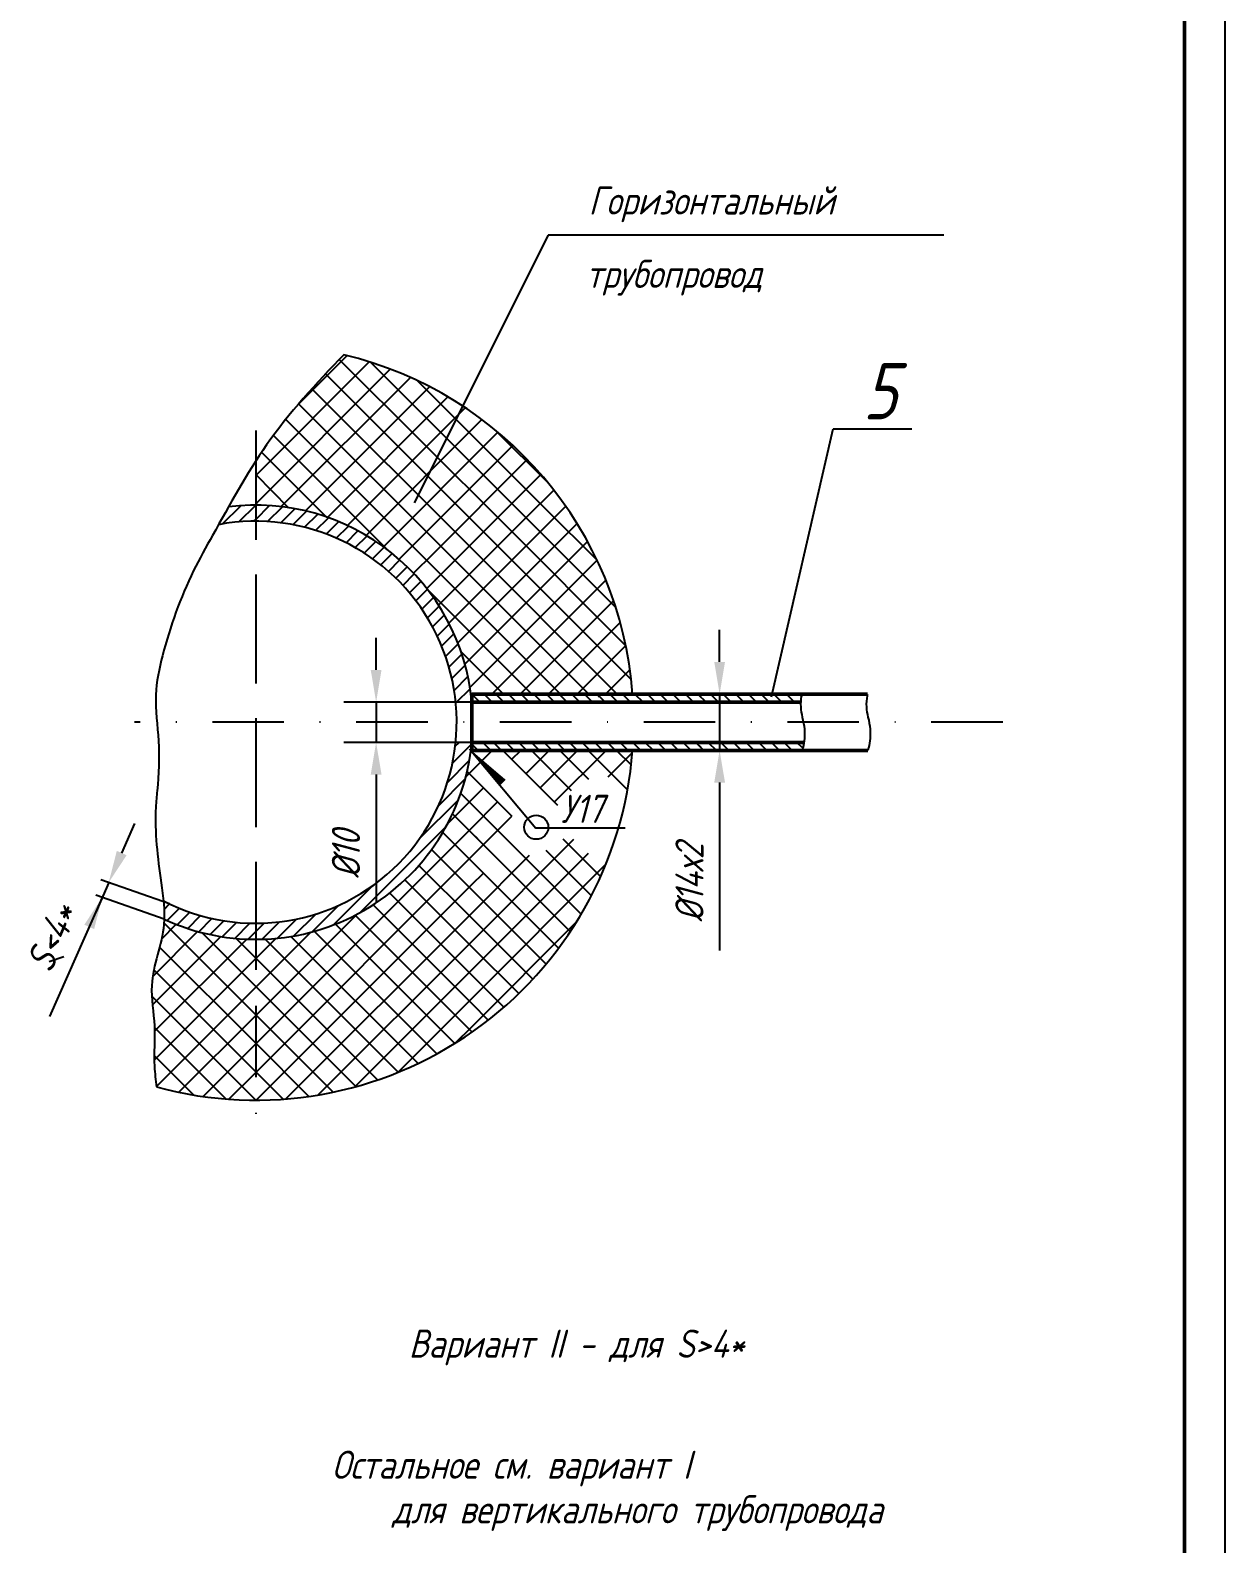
# Model space of a CAD drawing. Header units: inches. Extents: x 1065 to 7392, y 1020 to 3127.
# Drawn here: x 3681.9 to 3830.5, y 1489.1 to 1677.3 of the extents above; entities that cross this region are included whole.
import ezdxf

# ---------------------------------------------------------------- set-up
doc = ezdxf.new("R2010")
doc.units = ezdxf.units.IN
doc.header["$LTSCALE"] = 0.7
doc.header["$MEASUREMENT"] = 0
doc.linetypes.add('DASHDOT', pattern=[25.4, 12.7, -6.35, 0, -6.35])
doc.styles.get("Standard").update_dxf_attribs({"font": 'romand.shx', "width": 0.8, "oblique": 15, "height": 3.5})
doc.dimstyles.get("Standard").update_dxf_attribs({"dimtxt": 3.5, "dimasz": 4, "dimexe": 4, "dimexo": 0, "dimgap": 2, "dimtad": 1, "dimdec": 0, "dimdsep": 46, "dimtxsty": 'Standard', "dimcen": 0.09, "dimadec": 0, "dimazin": 0, "dimtfac": 1, "dimtdec": 0, "dimtmove": 0, "dimatfit": 3, "dimfxl": 0, "dimtolj": 1, "dimtzin": 0, "dimlwd": 25, "dimlwe": 25, "dimarcsym": 0})

# ---------------------------------------------------------------- blocks, each defined once
blk = doc.blocks.new('*X73')
at = {"color": 0}
for p, q in [((599.41, 872.86), (600.06, 873.51)), ((611.41, 872.29), (612.63, 873.51)), ((599.41, 869.72), (601.41, 871.72)), ((611.41, 869.15), (613.41, 871.15)), ((599.41, 866.58), (601.41, 868.58)), ((611.41, 866.01), (613.41, 868.01)), ((599.41, 863.43), (601.41, 865.43)), ((599.41, 860.29), (601.41, 862.29)), ((611.41, 862.86), (613.41, 864.86)), ((599.41, 857.15), (601.41, 859.15)), ((611.41, 859.72), (613.41, 861.72)), ((611.41, 856.58), (613.41, 858.58)), ((599.41, 854.01), (601.41, 856.01)), ((611.41, 853.43), (613.41, 855.43)), ((599.41, 850.86), (601.41, 852.86)), ((611.41, 850.29), (613.41, 852.29)), ((599.41, 847.72), (601.41, 849.72)), ((611.41, 847.15), (613.41, 849.15)), ((601.06, 846.22), (601.41, 846.58))]:
    blk.add_line(p, q, dxfattribs=at)
blk = doc.blocks.new('*D455')
at = {"color": 0, "lineweight": 25}
for p, q in [((3767.64, 1598.75), (3767.64, 1602.75)), ((3777.86, 1594.75), (3763.64, 1594.75)), ((3767.64, 1594.75), (3767.64, 1587.75)), ((3777.89, 1587.75), (3763.64, 1587.75)), ((3767.64, 1583.75), (3767.64, 1562.85))]:
    blk.add_line(p, q, dxfattribs=at)
for points in [[(3766.97, 1598.75), (3768.31, 1598.75), (3767.64, 1594.75)], [(3766.97, 1583.75), (3768.31, 1583.75), (3767.64, 1587.75)]]:
    blk.add_solid(points, dxfattribs=at)
at = {"layer": 'DEFPOINTS', "color": 0, "lineweight": 25}
for p in [(3777.86, 1594.75), (3767.64, 1587.75), (3777.89, 1587.75)]:
    blk.add_point(p, dxfattribs=at)
at = {"color": 0, "lineweight": 25, "insert": (3763.89, 1571.3), "char_height": 3.5, "attachment_point": 5, "rotation": 90}
blk.add_mtext('\\A1;%%C14х2', dxfattribs=at)
blk = doc.blocks.new('*D456')
at = {"color": 0, "lineweight": 25}
for p, q in [((3724.92, 1597.75), (3724.92, 1601.75)), ((3736.82, 1593.75), (3720.92, 1593.75)), ((3724.92, 1593.75), (3724.92, 1588.75)), ((3736.81, 1588.75), (3720.92, 1588.75)), ((3724.92, 1584.75), (3724.92, 1568.92))]:
    blk.add_line(p, q, dxfattribs=at)
for points in [[(3724.25, 1597.75), (3725.59, 1597.75), (3724.92, 1593.75)], [(3724.25, 1584.75), (3725.59, 1584.75), (3724.92, 1588.75)]]:
    blk.add_solid(points, dxfattribs=at)
at = {"layer": 'DEFPOINTS', "color": 0, "lineweight": 25}
for p in [(3736.82, 1593.75), (3724.92, 1588.75), (3736.81, 1588.75)]:
    blk.add_point(p, dxfattribs=at)
at = {"color": 0, "lineweight": 25, "insert": (3721.17, 1574.83), "char_height": 3.5, "attachment_point": 5, "rotation": 90}
blk.add_mtext('\\A1;%%C10', dxfattribs=at)
blk = doc.blocks.new('*D457')
at = {"color": 0, "lineweight": 25}
for p, q in [((3724.92, 1597.75), (3724.92, 1601.75)), ((3736.82, 1593.75), (3720.92, 1593.75)), ((3724.92, 1593.75), (3724.92, 1588.75)), ((3736.81, 1588.75), (3720.92, 1588.75)), ((3724.92, 1584.75), (3724.92, 1568.92))]:
    blk.add_line(p, q, dxfattribs=at)
for points in [[(3724.25, 1597.75), (3725.59, 1597.75), (3724.92, 1593.75)], [(3724.25, 1584.75), (3725.59, 1584.75), (3724.92, 1588.75)]]:
    blk.add_solid(points, dxfattribs=at)
at = {"layer": 'DEFPOINTS', "color": 0, "lineweight": 25}
for p in [(3736.82, 1593.75), (3724.92, 1588.75), (3736.81, 1588.75)]:
    blk.add_point(p, dxfattribs=at)
at = {"color": 0, "lineweight": 25, "insert": (3721.17, 1574.83), "char_height": 3.5, "attachment_point": 5, "rotation": 90}
blk.add_mtext('\\A1;%%C10', dxfattribs=at)

msp = doc.modelspace()

# ---------------------------------------------------------------- linework, layer by layer
for p, q in [((3830.46, 1863.11), (3830.46, 1022.11)), ((3736.94, 1593.75), (3734.81, 1593.75)), ((3736.94, 1593.75), (3734.81, 1593.75)), ((3736.94, 1588.75), (3734.81, 1588.75)), ((3736.94, 1588.75), (3734.81, 1588.75)), ((3736.54, 1587.93), (3744.79, 1578.08)), ((3744.8, 1578.13), (3755.89, 1578.13))]:
    msp.add_line(p, q)
at = {"lineweight": 50}
for p, q in [((3825.46, 1858.11), (3825.46, 1027.11)), ((3786.03, 1594.75), (3736.82, 1594.75)), ((3736.82, 1587.75), (3736.82, 1594.75)), ((3777.72, 1593.75), (3736.82, 1593.75)), ((3778.13, 1588.75), (3736.82, 1588.75)), ((3786.06, 1587.75), (3736.82, 1587.75))]:
    msp.add_line(p, q, dxfattribs=at)
at = {"lineweight": 25}
for p, q in [((3746.31, 1651.83), (3729.66, 1618.55)), ((3795.52, 1651.83), (3746.31, 1651.83)), ((3709.94, 1621.95), (3724.06, 1636.07)), ((3715.26, 1630.81), (3721.3, 1636.85)), ((3720.34, 1636.38), (3740.95, 1615.78)), ((3724.24, 1636.02), (3743.47, 1616.79)), ((3709.94, 1618.42), (3726.68, 1635.16)), ((3713.11, 1618.06), (3729.18, 1634.13)), ((3718.63, 1634.56), (3738.42, 1614.77)), ((3716.12, 1617.53), (3731.56, 1632.97)), ((3716.93, 1632.72), (3735.9, 1613.75)), ((3730.08, 1633.71), (3746, 1617.8)), ((3715.28, 1630.83), (3733.37, 1612.74)), ((3718.86, 1616.73), (3733.84, 1631.71)), ((3721.37, 1615.71), (3736.01, 1630.35)), ((3713.68, 1628.9), (3730.85, 1611.73)), ((3723.68, 1614.49), (3738.08, 1628.89)), ((3712.14, 1626.91), (3726.39, 1612.65)), ((3725.82, 1613.08), (3740.06, 1627.33)), ((3739.74, 1627.59), (3746.28, 1621.05)), ((3774.09, 1594.42), (3781.78, 1627.74)), ((3781.78, 1627.74), (3791.56, 1627.74)), ((3710.67, 1624.83), (3718.74, 1616.77)), ((3727.78, 1611.51), (3741.94, 1625.67)), ((3732, 1612.2), (3743.72, 1623.92)), ((3709.94, 1622.04), (3714.04, 1617.93)), ((3737.89, 1614.55), (3745.41, 1622.07)), ((3743.79, 1616.91), (3747.01, 1620.13)), ((3705.83, 1615.91), (3708.11, 1618.18)), ((3705.83, 1615.91), (3708.11, 1618.18)), ((3707.85, 1616.16), (3709.94, 1618.25)), ((3707.85, 1616.16), (3709.94, 1618.25)), ((3709.94, 1618.5), (3710.19, 1618.24)), ((3709.94, 1616.48), (3711.65, 1618.19)), ((3709.94, 1616.48), (3711.65, 1618.19)), ((3711.43, 1616.2), (3713.27, 1618.04)), ((3711.43, 1616.2), (3713.27, 1618.04)), ((3713.05, 1616.05), (3714.8, 1617.8)), ((3713.05, 1616.05), (3714.8, 1617.8)), ((3714.57, 1615.81), (3716.26, 1617.5)), ((3714.57, 1615.81), (3716.26, 1617.5)), ((3716.02, 1615.49), (3717.65, 1617.12)), ((3716.02, 1615.49), (3717.65, 1617.12)), ((3732.68, 1605.8), (3743.79, 1616.91)), ((3733.97, 1603.56), (3748.51, 1618.1)), ((3743.47, 1616.79), (3754.71, 1605.55)), ((3746, 1617.8), (3752.4, 1611.39)), ((3709.7, 1616.24), (3709.94, 1616.48)), ((3709.7, 1616.24), (3709.94, 1616.48)), ((3717.4, 1615.11), (3718.98, 1616.69)), ((3717.4, 1615.11), (3718.98, 1616.69)), ((3718.72, 1614.65), (3720.26, 1616.19)), ((3718.72, 1614.65), (3720.26, 1616.19)), ((3719.97, 1614.14), (3721.48, 1615.65)), ((3719.97, 1614.14), (3721.48, 1615.65)), ((3721.18, 1613.58), (3722.66, 1615.06)), ((3721.18, 1613.58), (3722.66, 1615.06)), ((3735.07, 1601.12), (3749.91, 1615.97)), ((3740.95, 1615.78), (3755.96, 1600.76)), ((3722.33, 1612.96), (3723.79, 1614.42)), ((3722.33, 1612.96), (3723.79, 1614.42)), ((3723.43, 1612.29), (3724.87, 1613.74)), ((3723.43, 1612.29), (3724.87, 1613.74)), ((3724.48, 1611.58), (3725.91, 1613.01)), ((3724.48, 1611.58), (3725.91, 1613.01)), ((3731.21, 1607.87), (3737.89, 1614.55)), ((3735.9, 1613.75), (3754.9, 1594.75)), ((3735.95, 1598.47), (3751.21, 1613.73)), ((3738.42, 1614.77), (3756.64, 1596.55)), ((3725.49, 1610.82), (3726.91, 1612.24)), ((3725.49, 1610.82), (3726.91, 1612.24)), ((3726.45, 1610.01), (3727.87, 1611.43)), ((3726.45, 1610.01), (3727.87, 1611.43)), ((3729.58, 1609.77), (3732, 1612.2)), ((3730.85, 1611.73), (3747.83, 1594.75)), ((3733.37, 1612.74), (3751.37, 1594.75)), ((3736.59, 1595.57), (3752.4, 1611.39)), ((3727.37, 1609.16), (3728.79, 1610.58)), ((3727.37, 1609.16), (3728.79, 1610.58)), ((3728.24, 1608.27), (3729.66, 1609.69)), ((3728.24, 1608.27), (3729.66, 1609.69)), ((3729.07, 1607.33), (3730.49, 1608.75)), ((3729.07, 1607.33), (3730.49, 1608.75)), ((3729.86, 1606.35), (3731.29, 1607.78)), ((3729.86, 1606.35), (3731.29, 1607.78)), ((3731.34, 1607.7), (3744.3, 1594.75)), ((3739.3, 1594.75), (3753.48, 1608.93)), ((3730.6, 1605.32), (3732.04, 1606.76)), ((3730.6, 1605.32), (3732.04, 1606.76)), ((3731.29, 1604.25), (3732.74, 1605.7)), ((3731.29, 1604.25), (3732.74, 1605.7)), ((3742.83, 1594.75), (3754.44, 1606.35)), ((3731.94, 1603.12), (3733.41, 1604.59)), ((3731.94, 1603.12), (3733.41, 1604.59)), ((3746.37, 1594.75), (3755.27, 1603.65)), ((3732.53, 1601.95), (3734.02, 1603.44)), ((3732.53, 1601.95), (3734.02, 1603.44)), ((3733.07, 1600.72), (3734.59, 1602.25)), ((3733.07, 1600.72), (3734.59, 1602.25)), ((3733.56, 1599.44), (3735.11, 1601)), ((3733.56, 1599.44), (3735.11, 1601)), ((3735.46, 1600.05), (3740.76, 1594.75)), ((3749.91, 1594.75), (3755.96, 1600.8)), ((3733.98, 1598.1), (3735.58, 1599.7)), ((3733.98, 1598.1), (3735.58, 1599.7)), ((3734.34, 1596.69), (3735.99, 1598.34)), ((3734.34, 1596.69), (3735.99, 1598.34)), ((3734.62, 1595.2), (3736.34, 1596.92)), ((3734.62, 1595.2), (3736.34, 1596.92)), ((3753.44, 1594.75), (3756.48, 1597.78)), ((3734.93, 1593.75), (3736.61, 1595.42)), ((3734.93, 1593.75), (3736.61, 1595.42)), ((3736.7, 1593.75), (3736.81, 1593.86)), ((3736.7, 1593.75), (3736.81, 1593.86)), ((3736.82, 1590.33), (3736.82, 1592.04)), ((3734.41, 1586.15), (3736.8, 1588.54)), ((3734.41, 1586.15), (3736.8, 1588.54)), ((3734.76, 1588.27), (3735.24, 1588.75)), ((3734.76, 1588.27), (3735.24, 1588.75)), ((3736.82, 1585.2), (3739.37, 1587.75)), ((3740.69, 1587.75), (3747.49, 1580.95)), ((3741.8, 1586.64), (3742.91, 1587.75)), ((3743.57, 1584.87), (3746.44, 1587.75)), ((3744.23, 1587.75), (3749.19, 1582.78)), ((3745.33, 1583.1), (3749.98, 1587.75)), ((3747.1, 1581.34), (3753.51, 1587.75)), ((3747.76, 1587.75), (3751.35, 1584.16)), ((3751.3, 1587.75), (3756.18, 1582.86)), ((3753.77, 1584.47), (3756.79, 1587.48)), ((3754.83, 1587.75), (3756.64, 1585.94)), ((3733.79, 1583.76), (3736.51, 1586.49)), ((3733.79, 1583.76), (3736.51, 1586.49)), ((3736.07, 1584.44), (3736.82, 1585.2)), ((3736.24, 1585.13), (3736.82, 1584.55)), ((3732.7, 1580.9), (3736, 1584.21)), ((3732.7, 1580.9), (3736, 1584.21)), ((3733.83, 1578.67), (3738.26, 1583.1)), ((3736.82, 1584.55), (3741.8, 1579.57)), ((3730.29, 1576.73), (3735.15, 1581.59)), ((3730.29, 1576.73), (3735.15, 1581.59)), ((3735.44, 1582.39), (3736.82, 1581.01)), ((3736.82, 1578.13), (3740.03, 1581.34)), ((3734.42, 1579.87), (3741.8, 1572.5)), ((3736.82, 1581.01), (3743.57, 1574.26)), ((3736.82, 1574.59), (3741.8, 1579.57)), ((3693.28, 1574.98), (3694.9, 1578.64)), ((3709.94, 1551.24), (3736.82, 1578.13)), ((3722.88, 1567.55), (3733.63, 1578.3)), ((3722.88, 1567.55), (3733.63, 1578.3)), ((3733.21, 1577.55), (3736.82, 1573.94)), ((3736.82, 1577.47), (3737.52, 1576.78)), ((3731.81, 1575.42), (3736.82, 1570.4)), ((3736.82, 1563.98), (3749.52, 1576.69)), ((3748.15, 1576.75), (3752.84, 1572.06)), ((3709.94, 1547.71), (3736.82, 1574.59)), ((3736.82, 1560.45), (3751.33, 1574.95)), ((3736.82, 1567.52), (3744, 1574.7)), ((3736.82, 1573.94), (3747.61, 1563.15)), ((3736.82, 1556.91), (3753.49, 1573.58)), ((3743.57, 1574.26), (3750.44, 1567.4)), ((3746.04, 1575.32), (3751.69, 1569.67)), ((3699.23, 1568.65), (3690.7, 1571.64)), ((3728.51, 1571.65), (3736.82, 1563.33)), ((3730.24, 1573.45), (3736.82, 1566.87)), ((3736.82, 1571.05), (3738.26, 1572.5)), ((3741.8, 1572.5), (3749.07, 1565.22)), ((3691.66, 1571.32), (3690.04, 1567.65)), ((3698.57, 1566.76), (3690.04, 1569.75)), ((3710.01, 1544.25), (3736.82, 1571.05)), ((3719.59, 1566.03), (3724.46, 1570.89)), ((3719.59, 1566.03), (3724.46, 1570.89)), ((3726.61, 1570.01), (3736.82, 1559.8)), ((3736.82, 1570.4), (3746.05, 1561.17)), ((3690.84, 1569.46), (3684.31, 1554.67)), ((3698.56, 1567.98), (3699.23, 1568.65)), ((3698.56, 1567.98), (3699.23, 1568.65)), ((3698.94, 1566.59), (3700.46, 1568.11)), ((3698.94, 1566.59), (3700.46, 1568.11)), ((3716.97, 1565.18), (3720.28, 1568.49)), ((3716.97, 1565.18), (3720.28, 1568.49)), ((3724.54, 1568.54), (3736.82, 1556.26)), ((3698.23, 1564.28), (3700.06, 1566.12)), ((3698.54, 1566.26), (3709.94, 1554.86)), ((3700.19, 1566.07), (3701.74, 1567.63)), ((3700.19, 1566.07), (3701.74, 1567.63)), ((3701.49, 1565.6), (3703.09, 1567.2)), ((3701.49, 1565.6), (3703.09, 1567.2)), ((3702.85, 1565.19), (3704.5, 1566.84)), ((3702.85, 1565.19), (3704.5, 1566.84)), ((3704.27, 1564.85), (3705.98, 1566.56)), ((3704.27, 1564.85), (3705.98, 1566.56)), ((3705.76, 1564.57), (3707.55, 1566.36)), ((3705.76, 1564.57), (3707.55, 1566.36)), ((3707.33, 1564.37), (3709.21, 1566.26)), ((3707.33, 1564.37), (3709.21, 1566.26)), ((3709.94, 1554.78), (3722.51, 1567.35)), ((3709.94, 1565.21), (3710.99, 1566.27)), ((3709.94, 1565.21), (3710.99, 1566.27)), ((3710.75, 1564.26), (3712.91, 1566.42)), ((3710.75, 1564.26), (3712.91, 1566.42)), ((3712.64, 1564.38), (3715.03, 1566.77)), ((3712.64, 1564.38), (3715.03, 1566.77)), ((3713.7, 1544.4), (3736.82, 1567.52)), ((3714.69, 1564.67), (3717.42, 1567.39)), ((3714.69, 1564.67), (3717.42, 1567.39)), ((3719.87, 1566.14), (3734.71, 1551.3)), ((3722.3, 1567.24), (3736.82, 1552.73)), ((3736.82, 1566.87), (3744.4, 1559.29)), ((3736.82, 1553.38), (3749.81, 1566.37)), ((3697.11, 1556.09), (3705.61, 1564.59)), ((3697.13, 1559.65), (3702.71, 1565.23)), ((3697.37, 1552.82), (3708.82, 1564.27)), ((3703.24, 1565.09), (3709.94, 1558.4)), ((3707.51, 1564.35), (3709.94, 1561.93)), ((3708.99, 1564.26), (3709.94, 1565.21)), ((3708.99, 1564.26), (3709.94, 1565.21)), ((3709.94, 1558.31), (3716.74, 1565.12)), ((3709.94, 1561.85), (3712.45, 1564.36)), ((3711.13, 1564.27), (3727.68, 1547.72)), ((3714.33, 1564.61), (3730.13, 1548.81)), ((3717.23, 1565.25), (3732.47, 1550)), ((3697.99, 1563.28), (3709.94, 1551.33)), ((3717.73, 1544.9), (3736.82, 1563.98)), ((3736.82, 1563.33), (3742.65, 1557.5)), ((3684.26, 1561.48), (3686.09, 1562.13)), ((3697.28, 1560.45), (3709.94, 1547.79)), ((3697.32, 1549.23), (3709.94, 1561.85)), ((3709.94, 1561.93), (3725.11, 1546.76)), ((3722.26, 1545.89), (3736.82, 1560.45)), ((3736.82, 1559.8), (3740.81, 1555.81)), ((3697.02, 1557.17), (3709.94, 1544.25)), ((3697.59, 1545.97), (3709.94, 1558.31)), ((3709.94, 1558.4), (3722.4, 1545.93)), ((3727.6, 1547.69), (3736.82, 1556.91)), ((3700.39, 1545.23), (3709.94, 1554.78)), ((3709.94, 1554.86), (3719.56, 1545.24)), ((3736.82, 1556.26), (3738.87, 1554.21)), ((3697.36, 1553.3), (3706.27, 1544.39)), ((3734.81, 1551.37), (3736.82, 1553.38)), ((3703.4, 1544.7), (3709.94, 1551.24)), ((3709.94, 1551.33), (3716.55, 1544.71)), ((3736.82, 1552.73), (3736.84, 1552.71)), ((3697.32, 1549.8), (3702.24, 1544.88)), ((3706.6, 1544.36), (3709.94, 1547.71)), ((3709.94, 1547.79), (3713.36, 1544.37)), ((3697.59, 1546), (3697.72, 1545.86)), ((3709.94, 1544.25), (3709.95, 1544.25))]:
    msp.add_line(p, q, dxfattribs=at)
at = {"linetype": 'DASHDOT'}
for p, q in [((3709.94, 1627.52), (3709.94, 1541.75)), ((3709.94, 1622.84), (3709.94, 1560.54)), ((3802.85, 1591.25), (3694.87, 1591.25))]:
    msp.add_line(p, q, dxfattribs=at)
at = {"color": 0}
for p, q in [((3736.94, 1594.61), (3737.8, 1593.75)), ((3736.94, 1594.61), (3737.8, 1593.75)), ((3738.37, 1594.75), (3739.37, 1593.75)), ((3738.37, 1594.75), (3739.37, 1593.75)), ((3739.82, 1594.75), (3740.82, 1593.75)), ((3739.82, 1594.75), (3740.82, 1593.75)), ((3741.39, 1594.75), (3742.39, 1593.75)), ((3741.39, 1594.75), (3742.39, 1593.75)), ((3742.96, 1594.75), (3743.96, 1593.75)), ((3742.96, 1594.75), (3743.96, 1593.75)), ((3744.53, 1594.75), (3745.53, 1593.75)), ((3744.53, 1594.75), (3745.53, 1593.75)), ((3746.1, 1594.75), (3747.1, 1593.75)), ((3746.1, 1594.75), (3747.1, 1593.75)), ((3747.67, 1594.75), (3748.67, 1593.75)), ((3747.67, 1594.75), (3748.67, 1593.75)), ((3749.24, 1594.75), (3750.24, 1593.75)), ((3749.24, 1594.75), (3750.24, 1593.75)), ((3750.82, 1594.75), (3751.82, 1593.75)), ((3750.82, 1594.75), (3751.82, 1593.75)), ((3752.39, 1594.75), (3752.71, 1594.42)), ((3752.39, 1594.75), (3752.71, 1594.42)), ((3739.06, 1593.93), (3739.24, 1593.75)), ((3739.06, 1593.93), (3739.24, 1593.75)), ((3738.17, 1588.75), (3739.17, 1587.75)), ((3738.17, 1588.75), (3739.17, 1587.75)), ((3739.53, 1588.75), (3740.53, 1587.75)), ((3739.53, 1588.75), (3740.53, 1587.75)), ((3741.1, 1588.75), (3742.1, 1587.75)), ((3741.1, 1588.75), (3742.1, 1587.75)), ((3742.67, 1588.75), (3743.67, 1587.75)), ((3742.67, 1588.75), (3743.67, 1587.75)), ((3744.24, 1588.75), (3745.24, 1587.75)), ((3744.24, 1588.75), (3745.24, 1587.75)), ((3745.82, 1588.75), (3746.82, 1587.75)), ((3745.82, 1588.75), (3746.82, 1587.75)), ((3747.39, 1588.75), (3748.39, 1587.75)), ((3747.39, 1588.75), (3748.39, 1587.75)), ((3748.96, 1588.75), (3749.96, 1587.75)), ((3748.96, 1588.75), (3749.96, 1587.75)), ((3750.53, 1588.75), (3751.53, 1587.75)), ((3750.53, 1588.75), (3751.53, 1587.75)), ((3752.1, 1588.75), (3752.71, 1588.14)), ((3752.1, 1588.75), (3752.71, 1588.14)), ((3736.94, 1588.41), (3737.6, 1587.75)), ((3736.94, 1588.41), (3737.6, 1587.75))]:
    msp.add_line(p, q, dxfattribs=at)
for points, format in [([(3777.86, 1594.75, 0.005268), (3777.82, 1594.55, 0.069654), (3777.72, 1593.15, 0.045006), (3777.92, 1591.89, -0.037919), (3778.18, 1590.39, -0.090658), (3777.98, 1588.07, -0.007944), (3777.89, 1587.75)], "xyb"), ([(3786.03, 1594.75, 0.005268), (3785.99, 1594.55, 0.069654), (3785.89, 1593.15, 0.045006), (3786.09, 1591.89, -0.037919), (3786.35, 1590.39, -0.090658), (3786.15, 1588.07, -0.007944), (3786.06, 1587.75)], "xyb"), ([(3736.54, 1587.93, 0, 1, 0), (3740.69, 1583.73, 1, 1, 0)], "xyseb")]:
    msp.add_lwpolyline(points, format=format)
msp.add_circle((3744.83, 1578.19), 1.5)
at = {"lineweight": 25}
for radius, start, end in [(47, 4.2707, 76.5184), (27, 5.3128, 97.194), (27, 5.3128, 97.194), (25, 242.7184, 100.6441), (25, 242.7184, 100.6441), (27, 245.0995, 354.6872), (27, 245.0995, 354.6872), (47, 254.7778, 355.7293)]:
    msp.add_arc((3709.94, 1591.25), radius, start, end, dxfattribs=at)
msp.add_open_spline([(3720.89, 1636.95), (3717.46, 1633.38), (3711.14, 1626.53), (3705.91, 1616.83), (3701.11, 1608.31), (3698.75, 1601.62), (3697.18, 1594.4), (3698.07, 1588.77), (3697.84, 1584.11), (3697.24, 1578.24), (3697.98, 1572.71), (3699.06, 1565.22), (3696.4, 1559.45), (3697.61, 1553.46), (3697.16, 1549.37), (3697.51, 1546.74), (3697.6, 1545.89)], degree=3, knots=[5.669608, 5.669608, 5.669608, 5.669608, 35.239037, 61.456959, 71.378792, 93.914273, 103.80289, 115.247762, 127.685544, 131.731908, 150.597687, 161.03636, 176.457056, 186.56042, 196.641429, 201.526305, 201.526305, 201.526305, 201.526305], dxfattribs=at)
for points in [[(3692.67, 1575.25), (3693.89, 1574.71), (3691.66, 1571.32)], [(3688.63, 1566.07), (3689.85, 1565.53), (3690.85, 1569.46)]]:
    msp.add_solid(points, dxfattribs=at)

# ---------------------------------------------------------------- block references
at = {"xscale": 0.5, "yscale": 0.5, "zscale": 0.5, "rotation": 270}
for p in [(3328.54, 1894.45), (3341.09, 1894.45)]:
    msp.add_blockref('*X73', p, dxfattribs=at)

# ---------------------------------------------------------------- texts
at = {"lineweight": 25, "char_height": 3.5, "attachment_point": 1}
for s, insert, width in [('Горизонтальный ', (3751.34, 1657.88), 77.5752), ('трубопровод', (3751.01, 1648.76), 77.5752), ('У17', (3747.91, 1582.23), 15.4142), ('Вариант II - для S>4*', (3728.98, 1515.72), 62.4197), ('Остальное см. вариант I ', (3719.4, 1500.66), 73.2089), ('для вертикального трубопровода', (3726.93, 1495.12), 71.3397)]:
    msp.add_mtext(s, dxfattribs=dict(at, insert=insert, width=width))
at = {"lineweight": 35, "insert": (3785.43, 1635.92), "char_height": 7, "width": 25.8231, "attachment_point": 1}
msp.add_mtext('5', dxfattribs=at)
at = {"lineweight": 25, "insert": (3684.57, 1564.47), "char_height": 3.5, "attachment_point": 5, "rotation": 66.1619}
msp.add_mtext('S<4*', dxfattribs=at)

# ---------------------------------------------------------------- dimensions: what is measured, and where the dimension line sits
at = {"lineweight": 25}
for base, p1, p2, text, picture, middle in [((3724.92, 1588.75), (3736.82, 1593.75), (3736.81, 1588.75), '%%C10', '*D456', (3721.17, 1574.83)), ((3724.92, 1588.75), (3736.82, 1593.75), (3736.81, 1588.75), '%%C10', '*D457', (3721.17, 1574.83)), ((3767.64, 1587.75), (3777.86, 1594.75), (3777.89, 1587.75), '%%C14х2', '*D455', (3763.89, 1571.3))]:
    dim = msp.add_linear_dim(base=base, p1=p1, p2=p2, angle=270, text=text, dimstyle='Standard', dxfattribs=at)
    dim.commit()
    dim.dimension.update_dxf_attribs({"geometry": picture, "text_midpoint": middle})

doc.saveas('drawing.dxf')
